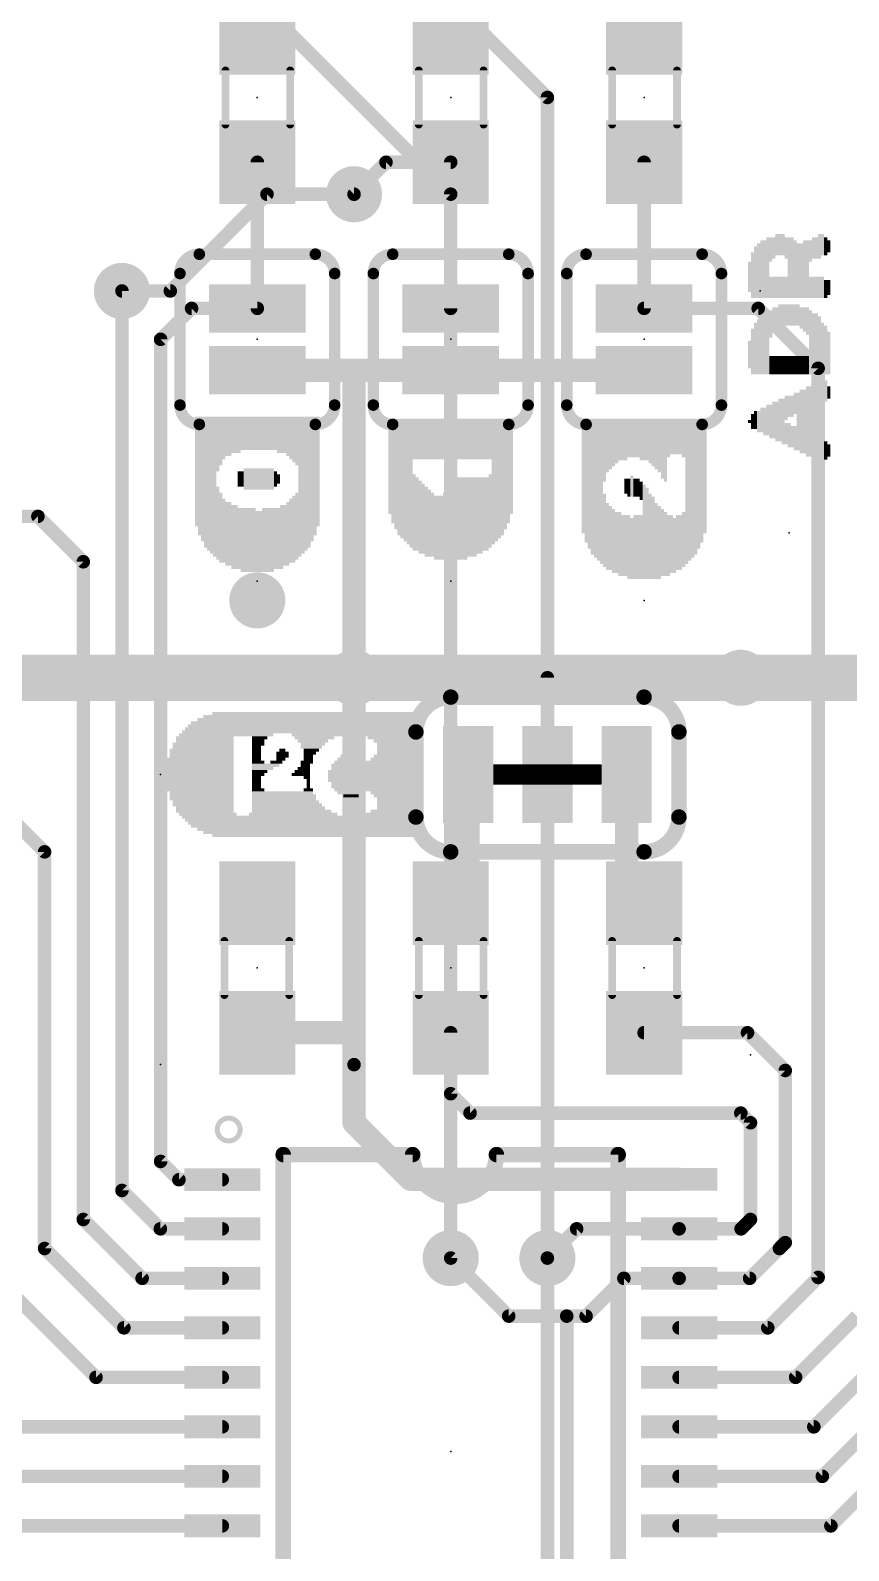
# Model space of a CAD drawing. Extents: x -29 to 78, y -12 to 55.
# Drawn here: x 12.26 to 23.01, y 24.1 to 44.06 of the extents above; entities that cross this region are included whole.
import ezdxf

# ---------------------------------------------------------------- set-up
doc = ezdxf.new("R2010")
doc.units = 0
for name, color, linetype in [('1', 12, 'CONTINUOUS'), ('16', 132, 'CONTINUOUS'), ('18', 110, 'CONTINUOUS'), ('21', 41, 'CONTINUOUS'), ('23', 53, 'CONTINUOUS'), ('24', 53, 'CONTINUOUS'), ('51', 53, 'CONTINUOUS')]:
    doc.layers.add(name, color=color, linetype=linetype)

# ---------------------------------------------------------------- blocks, each defined once
blk = doc.blocks.new('RECT')
blk.add_solid([(-0.5, -0.5), (0.5, -0.5), (-0.5, 0.5), (0.5, 0.5)])
blk = doc.blocks.new('ROUNDV')
at = {"const_width": 0.5}
blk.add_lwpolyline([(0, -0.25, 1), (0, 0.25, 1), (0, -0.25)], format="xyb", dxfattribs=at)

msp = doc.modelspace()

# ---------------------------------------------------------------- linework, layer by layer
at = {"layer": '1'}
for points, const_width in [([(15.2401, 40.4106), (15.2401, 42.3292)], 0.1778), ([(16.9301, 42.3292), (16.5101, 41.9092)], 0.1778), ([(17.7801, 42.3292), (16.9301, 42.3292)], 0.1778), ([(17.7801, 40.4106), (17.7801, 42.3292)], 0.1778), ([(20.3201, 40.4106), (20.3201, 42.3292)], 0.1778), ([(13.4621, 28.8282), (13.4621, 40.6392)], 0.1778), ([(14.3765, 40.4106), (13.9701, 40.0042)], 0.1778), ([(15.2401, 40.4106), (14.3765, 40.4106)], 0.1778), ([(20.3201, 40.4106), (21.8187, 40.4106)], 0.1778), ([(22.606, 39.6233), (21.8187, 40.4106)], 0.1778), ([(13.9701, 29.2092), (13.9701, 40.0042)], 0.1778), ([(15.2401, 39.5978), (16.5101, 39.5978)], 0.3048), ([(16.5101, 39.5978), (17.7801, 39.5978)], 0.3048), ([(16.5101, 35.56), (16.5101, 39.5978)], 0.3048), ([(17.7801, 39.5978), (20.3201, 39.5978)], 0.3048), ([(22.606, 27.686), (22.606, 39.6233)], 0.1778), ([(11.5571, 37.6792), (12.3581, 37.6792)], 0.1778), ([(12.9541, 37.0832), (12.3581, 37.6792)], 0.1778), ([(12.9541, 28.4472), (12.9541, 37.0832)], 0.1778), ([(16.5101, 35.56), (19.05, 35.56)], 0.6096), ([(19.05, 35.56), (21.59, 35.56)], 0.6096), ([(16.51, 35.5599), (16.5101, 35.56)], 0.3048), ([(16.51, 30.861), (16.51, 35.5599)], 0.3048), ([(19.05, 34.29), (19.05, 35.56)], 0.1778), ([(12.4461, 33.2739), (11.43, 34.29)], 0.1778), ([(18.0086, 34.29), (18.0086, 32.8277)], 0.3048), ([(18.3452, 34.163), (18.3452, 34.417)], 0.0127), ([(18.3452, 34.417), (19.7549, 34.417)], 0.0127), ([(18.3452, 34.4043), (19.7549, 34.4043)], 0.0127), ([(18.3452, 34.3916), (19.7549, 34.3916)], 0.0127), ([(18.3452, 34.3789), (19.7549, 34.3789)], 0.0127), ([(18.3452, 34.3662), (19.7549, 34.3662)], 0.0127), ([(18.3452, 34.3535), (19.7549, 34.3535)], 0.0127), ([(18.3452, 34.3408), (19.7549, 34.3408)], 0.0127), ([(18.3452, 34.3281), (19.7549, 34.3281)], 0.0127), ([(19.7549, 34.417), (19.7549, 34.163)], 0.0127), ([(20.0914, 34.29), (20.0914, 32.8279)], 0.3048), ([(18.3452, 34.3154), (19.7549, 34.3154)], 0.0127), ([(18.3452, 34.3027), (19.7549, 34.3027)], 0.0127), ([(18.3452, 34.29), (19.7549, 34.29)], 0.0127), ([(18.3452, 34.2773), (19.7549, 34.2773)], 0.0127), ([(18.3452, 34.2646), (19.7549, 34.2646)], 0.0127), ([(18.3452, 34.2519), (19.7549, 34.2519)], 0.0127), ([(18.3452, 34.2392), (19.7549, 34.2392)], 0.0127), ([(18.3452, 34.2265), (19.7549, 34.2265)], 0.0127), ([(18.3452, 34.2138), (19.7549, 34.2138)], 0.0127), ([(18.3452, 34.2011), (19.7549, 34.2011)], 0.0127), ([(18.3452, 34.1884), (19.7549, 34.1884)], 0.0127), ([(18.3452, 34.1757), (19.7549, 34.1757)], 0.0127), ([(19.7549, 34.163), (18.3452, 34.163)], 0.0127), ([(18.3452, 34.163), (19.7549, 34.163)], 0.0127), ([(12.4461, 28.0662), (12.4461, 33.2739)], 0.1778), ([(18.0086, 32.8277), (17.7801, 32.5992)], 0.3048), ([(20.0914, 32.8279), (20.3201, 32.5992)], 0.3048), ([(15.2401, 30.8992), (16.4718, 30.8992)], 0.3048), ([(16.4718, 30.8992), (16.51, 30.861)], 0.3048), ([(16.51, 30.48), (16.51, 30.861)], 0.3048), ([(17.7801, 30.0982), (17.7801, 30.8992)], 0.1778), ([(20.3201, 30.8992), (21.6781, 30.8992)], 0.1778), ([(22.1742, 30.4031), (21.6781, 30.8992)], 0.1778), ([(16.51, 29.718), (16.51, 30.48)], 0.3048), ([(16.5101, 30.4801), (16.51, 30.48)], 0.1778), ([(22.1742, 28.1432), (22.1742, 30.4031)], 0.1778), ([(18.0341, 29.8442), (17.7801, 30.0982)], 0.1778), ([(17.2538, 28.9742), (16.51, 29.718)], 0.3048), ([(21.5901, 29.8442), (18.0341, 29.8442)], 0.1778), ([(21.7171, 29.7172), (21.5901, 29.8442)], 0.1778), ([(21.7171, 28.4472), (21.7171, 29.7172)], 0.1778), ([(14.2101, 28.9692), (13.9701, 29.2092)], 0.1778), ([(14.7801, 28.9692), (14.2101, 28.9692)], 0.1778), ([(20.7801, 28.9742), (17.2538, 28.9742)], 0.3048), ([(13.9661, 28.3242), (13.4621, 28.8282)], 0.1778), ([(13.7271, 27.6742), (12.9541, 28.4472)], 0.1778), ([(14.7801, 28.3242), (13.9661, 28.3242)], 0.1778), ([(19.4342, 28.3242), (19.05, 27.94)], 0.1778), ([(20.7801, 28.3242), (19.4342, 28.3242)], 0.1778), ([(20.7801, 28.3242), (21.5941, 28.3242)], 0.1778), ([(21.5941, 28.3242), (21.7171, 28.4472)], 0.1778), ([(12.4461, 28.0662), (13.4881, 27.0242)], 0.1778), ([(21.7061, 27.6742), (22.0981, 28.0662)], 0.1778), ([(22.0981, 28.0671), (22.1742, 28.1432)], 0.1778), ([(22.0981, 28.0662), (22.0981, 28.0671)], 0.1778), ([(18.542, 27.178), (17.78, 27.94)], 0.1778), ([(14.7801, 27.6742), (13.7271, 27.6742)], 0.1778), ([(20.0542, 27.6742), (19.558, 27.178)], 0.1778), ([(20.7801, 27.6742), (20.0542, 27.6742)], 0.1778), ([(20.7801, 27.6742), (21.7061, 27.6742)], 0.1778), ([(22.606, 27.686), (21.9442, 27.0242)], 0.1778), ([(13.1221, 26.3742), (11.9381, 27.5582)], 0.1778), ([(19.304, 27.178), (18.542, 27.178)], 0.1778), ([(19.558, 27.178), (19.304, 27.178)], 0.1778), ([(19.304, 5.104), (19.304, 27.178)], 0.1778), ([(22.3102, 26.3742), (23.114, 27.178)], 0.1778), ([(14.7801, 27.0242), (13.4881, 27.0242)], 0.1778), ([(20.7801, 27.0242), (21.9442, 27.0242)], 0.1778), ([(22.5492, 25.7242), (23.622, 26.797)], 0.1778), ([(22.6612, 25.0742), (24.13, 26.543)], 0.1778), ([(14.7801, 26.3742), (13.1221, 26.3742)], 0.1778), ([(20.7801, 26.3742), (22.3102, 26.3742)], 0.1778), ([(22.7732, 24.4242), (24.638, 26.289)], 0.1778), ([(14.7801, 25.7242), (9.5818, 25.7242)], 0.1778), ([(20.7801, 25.7242), (22.5492, 25.7242)], 0.1778), ([(14.7801, 25.0742), (6.6758, 25.0742)], 0.1778), ([(20.7801, 25.0742), (22.6612, 25.0742)], 0.1778), ([(14.7801, 24.4242), (9.1842, 24.4242)], 0.1778), ([(20.7801, 24.4242), (22.7732, 24.4242)], 0.1778)]:
    msp.add_lwpolyline(points, dxfattribs=dict(at, const_width=const_width))
for points, const_width in [([(15.2846, 42.3292, 1), (15.1957, 42.3292)], 0.0889), ([(16.9301, 42.3737, 1), (16.9301, 42.2848)], 0.0889), ([(16.9615, 42.2978, 1), (16.8987, 42.3606)], 0.0889), ([(17.8246, 42.3292, 1), (17.7357, 42.3292)], 0.0889), ([(17.7801, 42.2848, 1), (17.7801, 42.3737)], 0.0889), ([(20.3646, 42.3292, 1), (20.2757, 42.3292)], 0.0889), ([(16.4787, 41.9406, 1), (16.5415, 41.8778)], 0.0889), ([(13.5066, 40.6392, 1), (13.4177, 40.6392)], 0.0889), ([(14.3765, 40.4551, 1), (14.3765, 40.3662)], 0.0889), ([(14.4079, 40.3792, 1), (14.3451, 40.442)], 0.0889), ([(15.1957, 40.4106, 1), (15.2846, 40.4106)], 0.0889), ([(15.2401, 40.3662, 1), (15.2401, 40.4551)], 0.0889), ([(17.7357, 40.4106, 1), (17.8246, 40.4106)], 0.0889), ([(20.3201, 40.4551, 1), (20.3201, 40.3662)], 0.0889), ([(20.2757, 40.4106, 1), (20.3646, 40.4106)], 0.0889), ([(21.8501, 40.442, 1), (21.7873, 40.3792)], 0.0889), ([(21.8187, 40.3662, 1), (21.8187, 40.4551)], 0.0889), ([(13.9387, 40.0356, 1), (14.0015, 39.9728)], 0.0889), ([(14.0146, 40.0042, 1), (13.9257, 40.0042)], 0.0889), ([(15.2401, 39.674, 1), (15.2401, 39.5216)], 0.1524), ([(16.5101, 39.674, 1), (16.5101, 39.5216)], 0.1524), ([(16.5863, 39.5978, 1), (16.4339, 39.5978)], 0.1524), ([(16.5101, 39.5216, 1), (16.5101, 39.674)], 0.1524), ([(17.7801, 39.674, 1), (17.7801, 39.5216)], 0.1524), ([(17.7801, 39.5216, 1), (17.7801, 39.674)], 0.1524), ([(20.3201, 39.5216, 1), (20.3201, 39.674)], 0.1524), ([(22.6505, 39.6233, 1), (22.5616, 39.6233)], 0.0889), ([(22.5746, 39.5919, 1), (22.6374, 39.6548)], 0.0889), ([(12.3895, 37.7106, 1), (12.3267, 37.6478)], 0.0889), ([(12.3581, 37.6348, 1), (12.3581, 37.7237)], 0.0889), ([(12.9986, 37.0832, 1), (12.9097, 37.0832)], 0.0889), ([(12.9227, 37.0518, 1), (12.9855, 37.1146)], 0.0889), ([(16.5101, 35.7124, 1), (16.5101, 35.4076)], 0.3048), ([(19.05, 35.7124, 1), (19.05, 35.4076)], 0.3048), ([(19.05, 35.4076, 1), (19.05, 35.7124)], 0.3048), ([(21.59, 35.4076, 1), (21.59, 35.7124)], 0.3048), ([(16.5862, 35.5599, 1), (16.4338, 35.5599)], 0.1524), ([(16.4561, 35.6138, 1), (16.5639, 35.506)], 0.1524), ([(16.4339, 35.56, 1), (16.5863, 35.56)], 0.1524), ([(16.564, 35.5061, 1), (16.4562, 35.6139)], 0.1524), ([(19.0945, 35.56, 1), (19.0055, 35.56)], 0.0889), ([(18.0848, 34.29, 1), (17.9324, 34.29)], 0.1524), ([(18.3452, 34.4202, 1), (18.3452, 34.4138)], 0.0064), ([(18.3483, 34.417, 1), (18.342, 34.417)], 0.0064), ([(18.3452, 34.4075, 1), (18.3452, 34.4011)], 0.0064), ([(18.3452, 34.3948, 1), (18.3452, 34.3884)], 0.0064), ([(18.3452, 34.3821, 1), (18.3452, 34.3757)], 0.0064), ([(18.3452, 34.3694, 1), (18.3452, 34.363)], 0.0064), ([(18.3452, 34.3567, 1), (18.3452, 34.3503)], 0.0064), ([(18.3452, 34.344, 1), (18.3452, 34.3376)], 0.0064), ([(18.3452, 34.3313, 1), (18.3452, 34.3249)], 0.0064), ([(19.0055, 34.29, 1), (19.0945, 34.29)], 0.0889), ([(19.758, 34.417, 1), (19.7517, 34.417)], 0.0064), ([(19.7549, 34.4138, 1), (19.7549, 34.4202)], 0.0064), ([(19.7549, 34.4011, 1), (19.7549, 34.4075)], 0.0064), ([(19.7549, 34.3884, 1), (19.7549, 34.3948)], 0.0064), ([(19.7549, 34.3757, 1), (19.7549, 34.3821)], 0.0064), ([(19.7549, 34.363, 1), (19.7549, 34.3694)], 0.0064), ([(19.7549, 34.3503, 1), (19.7549, 34.3567)], 0.0064), ([(19.7549, 34.3376, 1), (19.7549, 34.344)], 0.0064), ([(19.7549, 34.3249, 1), (19.7549, 34.3313)], 0.0064), ([(20.1676, 34.29, 1), (20.0152, 34.29)], 0.1524), ([(18.3452, 34.3186, 1), (18.3452, 34.3122)], 0.0064), ([(18.3452, 34.3059, 1), (18.3452, 34.2995)], 0.0064), ([(18.3452, 34.2932, 1), (18.3452, 34.2868)], 0.0064), ([(18.3452, 34.2805, 1), (18.3452, 34.2741)], 0.0064), ([(18.3452, 34.2678, 1), (18.3452, 34.2614)], 0.0064), ([(18.3452, 34.2551, 1), (18.3452, 34.2487)], 0.0064), ([(18.3452, 34.2424, 1), (18.3452, 34.236)], 0.0064), ([(18.3452, 34.2297, 1), (18.3452, 34.2233)], 0.0064), ([(18.3452, 34.217, 1), (18.3452, 34.2106)], 0.0064), ([(18.3452, 34.2043, 1), (18.3452, 34.1979)], 0.0064), ([(18.3452, 34.1916, 1), (18.3452, 34.1852)], 0.0064), ([(18.3452, 34.1789, 1), (18.3452, 34.1725)], 0.0064), ([(18.3452, 34.1662, 1), (18.3452, 34.1598)], 0.0064), ([(18.3452, 34.1662, 1), (18.3452, 34.1598)], 0.0064), ([(18.342, 34.163, 1), (18.3483, 34.163)], 0.0064), ([(19.7517, 34.163, 1), (19.758, 34.163)], 0.0064), ([(19.7549, 34.3122, 1), (19.7549, 34.3186)], 0.0064), ([(19.7549, 34.2995, 1), (19.7549, 34.3059)], 0.0064), ([(19.7549, 34.2868, 1), (19.7549, 34.2932)], 0.0064), ([(19.7549, 34.2741, 1), (19.7549, 34.2805)], 0.0064), ([(19.7549, 34.2614, 1), (19.7549, 34.2678)], 0.0064), ([(19.7549, 34.2487, 1), (19.7549, 34.2551)], 0.0064), ([(19.7549, 34.236, 1), (19.7549, 34.2424)], 0.0064), ([(19.7549, 34.2233, 1), (19.7549, 34.2297)], 0.0064), ([(19.7549, 34.2106, 1), (19.7549, 34.217)], 0.0064), ([(19.7549, 34.1979, 1), (19.7549, 34.2043)], 0.0064), ([(19.7549, 34.1852, 1), (19.7549, 34.1916)], 0.0064), ([(19.7549, 34.1725, 1), (19.7549, 34.1789)], 0.0064), ([(19.7549, 34.1598, 1), (19.7549, 34.1662)], 0.0064), ([(19.7549, 34.1598, 1), (19.7549, 34.1662)], 0.0064), ([(12.4906, 33.2739, 1), (12.4017, 33.2739)], 0.0889), ([(12.4147, 33.2425, 1), (12.4775, 33.3053)], 0.0889), ([(18.0625, 32.7738, 1), (17.9547, 32.8816)], 0.1524), ([(20.1453, 32.8818, 1), (20.0375, 32.7741)], 0.1524), ([(17.9324, 32.8277, 1), (18.0848, 32.8277)], 0.1524), ([(20.0152, 32.8279, 1), (20.1676, 32.8279)], 0.1524), ([(17.7262, 32.6531, 1), (17.834, 32.5453)], 0.1524), ([(20.2662, 32.5453, 1), (20.374, 32.6531)], 0.1524), ([(15.2401, 30.9754, 1), (15.2401, 30.823)], 0.1524), ([(16.5257, 30.9531, 1), (16.4179, 30.8453)], 0.1524), ([(16.5862, 30.861, 1), (16.4338, 30.861)], 0.1524), ([(16.4561, 30.8071, 1), (16.5639, 30.9149)], 0.1524), ([(16.4718, 30.823, 1), (16.4718, 30.9754)], 0.1524), ([(17.8246, 30.8992, 1), (17.7357, 30.8992)], 0.0889), ([(20.3201, 30.9437, 1), (20.3201, 30.8548)], 0.0889), ([(21.7095, 30.9306, 1), (21.6467, 30.8678)], 0.0889), ([(21.6781, 30.8548, 1), (21.6781, 30.9437)], 0.0889), ([(16.4338, 30.861, 1), (16.5862, 30.861)], 0.1524), ([(16.5862, 30.48, 1), (16.4338, 30.48)], 0.1524), ([(16.4338, 30.48, 1), (16.5862, 30.48)], 0.1524), ([(16.4786, 30.5114, 1), (16.5414, 30.4486)], 0.0889), ([(16.5415, 30.4487, 1), (16.4787, 30.5115)], 0.0889), ([(22.2187, 30.4031, 1), (22.1298, 30.4031)], 0.0889), ([(22.1428, 30.3717, 1), (22.2056, 30.4346)], 0.0889), ([(17.8115, 30.1296, 1), (17.7487, 30.0668)], 0.0889), ([(17.7357, 30.0982, 1), (17.8246, 30.0982)], 0.0889), ([(16.5639, 29.7719, 1), (16.4561, 29.6641)], 0.1524), ([(16.4338, 29.718, 1), (16.5862, 29.718)], 0.1524), ([(18.0341, 29.8887, 1), (18.0341, 29.7998)], 0.0889), ([(18.0027, 29.8128, 1), (18.0655, 29.8756)], 0.0889), ([(21.6215, 29.8756, 1), (21.5587, 29.8128)], 0.0889), ([(21.5901, 29.7998, 1), (21.5901, 29.8887)], 0.0889), ([(21.7616, 29.7172, 1), (21.6727, 29.7172)], 0.0889), ([(21.6857, 29.6858, 1), (21.7485, 29.7486)], 0.0889), ([(14.0015, 29.2406, 1), (13.9387, 29.1778)], 0.0889), ([(13.9257, 29.2092, 1), (14.0146, 29.2092)], 0.0889), ([(14.2101, 29.0137, 1), (14.2101, 28.9248)], 0.0889), ([(14.1787, 28.9378, 1), (14.2415, 29.0006)], 0.0889), ([(14.7801, 28.9248, 1), (14.7801, 29.0137)], 0.0889), ([(17.2538, 29.0504, 1), (17.2538, 28.898)], 0.1524), ([(17.1999, 28.9203, 1), (17.3077, 29.0281)], 0.1524), ([(20.7801, 28.898, 1), (20.7801, 29.0504)], 0.1524), ([(13.4935, 28.8596, 1), (13.4307, 28.7968)], 0.0889), ([(13.4177, 28.8282, 1), (13.5066, 28.8282)], 0.0889), ([(12.9855, 28.4786, 1), (12.9227, 28.4158)], 0.0889), ([(12.9097, 28.4472, 1), (12.9986, 28.4472)], 0.0889), ([(13.9661, 28.3687, 1), (13.9661, 28.2798)], 0.0889), ([(13.9347, 28.2928, 1), (13.9975, 28.3556)], 0.0889), ([(14.7801, 28.2798, 1), (14.7801, 28.3687)], 0.0889), ([(19.4342, 28.3687, 1), (19.4342, 28.2798)], 0.0889), ([(19.4656, 28.2928, 1), (19.4028, 28.3556)], 0.0889), ([(20.7801, 28.3687, 1), (20.7801, 28.2798)], 0.0889), ([(20.7801, 28.2798, 1), (20.7801, 28.3687)], 0.0889), ([(21.5627, 28.3556, 1), (21.6255, 28.2928)], 0.0889), ([(21.5941, 28.2798, 1), (21.5941, 28.3687)], 0.0889), ([(21.6727, 28.4472, 1), (21.7616, 28.4472)], 0.0889), ([(21.7485, 28.4158, 1), (21.6857, 28.4786)], 0.0889), ([(12.4775, 28.0976, 1), (12.4147, 28.0348)], 0.0889), ([(22.1426, 28.0671, 1), (22.0537, 28.0671)], 0.0889), ([(22.1295, 28.0348, 1), (22.0667, 28.0976)], 0.0889), ([(22.1298, 28.1432, 1), (22.2187, 28.1432)], 0.0889), ([(22.2056, 28.1118, 1), (22.1428, 28.1746)], 0.0889), ([(12.4017, 28.0662, 1), (12.4906, 28.0662)], 0.0889), ([(17.8114, 27.9714, 1), (17.7486, 27.9086)], 0.0889), ([(19.0186, 27.9714, 1), (19.0814, 27.9086)], 0.0889), ([(22.0667, 28.0985, 1), (22.1295, 28.0357)], 0.0889), ([(22.0537, 28.0662, 1), (22.1426, 28.0662)], 0.0889), ([(13.7271, 27.7187, 1), (13.7271, 27.6298)], 0.0889), ([(13.6957, 27.6428, 1), (13.7585, 27.7056)], 0.0889), ([(14.7801, 27.6298, 1), (14.7801, 27.7187)], 0.0889), ([(20.0542, 27.7187, 1), (20.0542, 27.6298)], 0.0889), ([(20.0856, 27.6428, 1), (20.0228, 27.7056)], 0.0889), ([(20.7801, 27.7187, 1), (20.7801, 27.6298)], 0.0889), ([(20.7801, 27.6298, 1), (20.7801, 27.7187)], 0.0889), ([(21.6747, 27.7056, 1), (21.7375, 27.6428)], 0.0889), ([(21.7061, 27.6298, 1), (21.7061, 27.7187)], 0.0889), ([(22.6374, 27.6546, 1), (22.5746, 27.7174)], 0.0889), ([(22.5616, 27.686, 1), (22.6505, 27.686)], 0.0889), ([(18.542, 27.2225, 1), (18.542, 27.1335)], 0.0889), ([(18.5106, 27.1466, 1), (18.5734, 27.2094)], 0.0889), ([(19.304, 27.2225, 1), (19.304, 27.1335)], 0.0889), ([(19.3485, 27.178, 1), (19.2596, 27.178)], 0.0889), ([(19.304, 27.1335, 1), (19.304, 27.2225)], 0.0889), ([(19.5266, 27.2094, 1), (19.5894, 27.1466)], 0.0889), ([(19.558, 27.1335, 1), (19.558, 27.2225)], 0.0889), ([(13.4881, 27.0687, 1), (13.4881, 26.9798)], 0.0889), ([(13.4567, 26.9928, 1), (13.5195, 27.0556)], 0.0889), ([(14.7801, 26.9798, 1), (14.7801, 27.0687)], 0.0889), ([(20.7801, 27.0687, 1), (20.7801, 26.9798)], 0.0889), ([(21.9128, 27.0556, 1), (21.9756, 26.9928)], 0.0889), ([(21.9442, 26.9798, 1), (21.9442, 27.0687)], 0.0889), ([(13.1221, 26.4187, 1), (13.1221, 26.3298)], 0.0889), ([(13.0907, 26.3428, 1), (13.1535, 26.4056)], 0.0889), ([(14.7801, 26.3298, 1), (14.7801, 26.4187)], 0.0889), ([(20.7801, 26.4187, 1), (20.7801, 26.3298)], 0.0889), ([(22.2788, 26.4056, 1), (22.3416, 26.3428)], 0.0889), ([(22.3102, 26.3298, 1), (22.3102, 26.4187)], 0.0889), ([(14.7801, 25.6798, 1), (14.7801, 25.7687)], 0.0889), ([(20.7801, 25.7687, 1), (20.7801, 25.6798)], 0.0889), ([(22.5178, 25.7556, 1), (22.5806, 25.6928)], 0.0889), ([(22.5492, 25.6798, 1), (22.5492, 25.7687)], 0.0889), ([(14.7801, 25.0298, 1), (14.7801, 25.1187)], 0.0889), ([(20.7801, 25.1187, 1), (20.7801, 25.0298)], 0.0889), ([(22.6612, 25.0298, 1), (22.6612, 25.1187)], 0.0889), ([(22.6298, 25.1056, 1), (22.6926, 25.0428)], 0.0889), ([(14.7801, 24.3798, 1), (14.7801, 24.4687)], 0.0889), ([(20.7801, 24.4687, 1), (20.7801, 24.3798)], 0.0889), ([(22.7418, 24.4556, 1), (22.8046, 24.3928)], 0.0889), ([(22.7732, 24.3798, 1), (22.7732, 24.4687)], 0.0889)]:
    msp.add_lwpolyline(points, format="xyb", dxfattribs=dict(at, const_width=const_width))
at = {"layer": '16'}
for points, const_width in [([(17.78, 41.91), (13.97, 45.72)], 0.1778), ([(16.51, 45.72), (19.05, 43.18)], 0.1778), ([(19.05, 43.18), (19.05, 27.94)], 0.1778), ([(15.3671, 41.9092), (14.0971, 40.6392)], 0.1778), ([(16.5101, 41.9092), (15.3671, 41.9092)], 0.1778), ([(17.78, 41.91), (17.78, 27.94)], 0.1778), ([(13.4621, 40.6392), (14.0971, 40.6392)], 0.1778), ([(16.5101, 35.56), (5.08, 35.56)], 0.6096), ([(30.48, 35.56), (21.59, 35.56)], 0.6096), ([(19.05, 19.304), (19.05, 27.94)], 0.1778)]:
    msp.add_lwpolyline(points, dxfattribs=dict(at, const_width=const_width))
for points, const_width in [([(19.0945, 43.18, 1), (19.0055, 43.18)], 0.0889), ([(19.0186, 43.1486, 1), (19.0814, 43.2114)], 0.0889), ([(15.3671, 41.9537, 1), (15.3671, 41.8648)], 0.0889), ([(15.3985, 41.8778, 1), (15.3357, 41.9406)], 0.0889), ([(16.5101, 41.8648, 1), (16.5101, 41.9537)], 0.0889), ([(17.8245, 41.91, 1), (17.7355, 41.91)], 0.0889), ([(17.7486, 41.8786, 1), (17.8114, 41.9414)], 0.0889), ([(13.4621, 40.6837, 1), (13.4621, 40.5948)], 0.0889), ([(14.0971, 40.5948, 1), (14.0971, 40.6837)], 0.0889), ([(14.0657, 40.6706, 1), (14.1285, 40.6078)], 0.0889), ([(16.5101, 35.4076, 1), (16.5101, 35.7124)], 0.3048), ([(21.59, 35.7124, 1), (21.59, 35.4076)], 0.3048), ([(17.7355, 27.94, 1), (17.8245, 27.94)], 0.0889), ([(19.0945, 27.94, 1), (19.0055, 27.94)], 0.0889), ([(19.0055, 27.94, 1), (19.0945, 27.94)], 0.0889)]:
    msp.add_lwpolyline(points, format="xyb", dxfattribs=dict(at, const_width=const_width))
at = {"layer": '21'}
for points, const_width in [([(14.4781, 41.1218, 0.4142), (14.2241, 40.8678)], 0.1524), ([(14.4781, 41.1599, 1), (14.4781, 41.0837)], 0.0762), ([(14.4781, 41.0837, 1), (14.4781, 41.1599)], 0.0762), ([(16.2561, 40.8678, 0.4142), (16.0021, 41.1218)], 0.1524), ([(16.0021, 41.1599, 1), (16.0021, 41.0837)], 0.0762), ([(16.0021, 41.0837, 1), (16.0021, 41.1599)], 0.0762), ([(17.0181, 41.1218, 0.4142), (16.7641, 40.8678)], 0.1524), ([(17.0181, 41.1599, 1), (17.0181, 41.0837)], 0.0762), ([(17.0181, 41.0837, 1), (17.0181, 41.1599)], 0.0762), ([(18.7961, 40.8678, 0.4142), (18.5421, 41.1218)], 0.1524), ([(18.5421, 41.1599, 1), (18.5421, 41.0837)], 0.0762), ([(18.5421, 41.0837, 1), (18.5421, 41.1599)], 0.0762), ([(19.5581, 41.1218, 0.4142), (19.3041, 40.8678)], 0.1524), ([(19.5581, 41.1599, 1), (19.5581, 41.0837)], 0.0762), ([(19.5581, 41.0837, 1), (19.5581, 41.1599)], 0.0762), ([(21.3361, 40.8678, 0.4142), (21.0821, 41.1218)], 0.1524), ([(21.0821, 41.1599, 1), (21.0821, 41.0837)], 0.0762), ([(21.0821, 41.0837, 1), (21.0821, 41.1599)], 0.0762), ([(14.2622, 40.8678, 1), (14.186, 40.8678)], 0.0762), ([(16.2942, 40.8678, 1), (16.218, 40.8678)], 0.0762), ([(16.8022, 40.8678, 1), (16.726, 40.8678)], 0.0762), ([(18.8342, 40.8678, 1), (18.758, 40.8678)], 0.0762), ([(19.3422, 40.8678, 1), (19.266, 40.8678)], 0.0762), ([(21.3742, 40.8678, 1), (21.298, 40.8678)], 0.0762), ([(14.186, 40.8678, 1), (14.2622, 40.8678)], 0.0762), ([(16.218, 40.8678, 1), (16.2942, 40.8678)], 0.0762), ([(16.726, 40.8678, 1), (16.8022, 40.8678)], 0.0762), ([(18.758, 40.8678, 1), (18.8342, 40.8678)], 0.0762), ([(19.266, 40.8678, 1), (19.3422, 40.8678)], 0.0762), ([(21.298, 40.8678, 1), (21.3742, 40.8678)], 0.0762), ([(14.2241, 39.1406, 0.4142), (14.4781, 38.8866)], 0.1524), ([(14.2622, 39.1406, 1), (14.186, 39.1406)], 0.0762), ([(14.186, 39.1406, 1), (14.2622, 39.1406)], 0.0762), ([(16.0021, 38.8866, 0.4142), (16.2561, 39.1406)], 0.1524), ([(16.2942, 39.1406, 1), (16.218, 39.1406)], 0.0762), ([(16.218, 39.1406, 1), (16.2942, 39.1406)], 0.0762), ([(16.7641, 39.1406, 0.4142), (17.0181, 38.8866)], 0.1524), ([(16.8022, 39.1406, 1), (16.726, 39.1406)], 0.0762), ([(16.726, 39.1406, 1), (16.8022, 39.1406)], 0.0762), ([(18.5421, 38.8866, 0.4142), (18.7961, 39.1406)], 0.1524), ([(18.8342, 39.1406, 1), (18.758, 39.1406)], 0.0762), ([(18.758, 39.1406, 1), (18.8342, 39.1406)], 0.0762), ([(19.3041, 39.1406, 0.4142), (19.5581, 38.8866)], 0.1524), ([(19.3422, 39.1406, 1), (19.266, 39.1406)], 0.0762), ([(19.266, 39.1406, 1), (19.3422, 39.1406)], 0.0762), ([(21.0821, 38.8866, 0.4142), (21.3361, 39.1406)], 0.1524), ([(21.3742, 39.1406, 1), (21.298, 39.1406)], 0.0762), ([(21.298, 39.1406, 1), (21.3742, 39.1406)], 0.0762), ([(14.4781, 38.9247, 1), (14.4781, 38.8485)], 0.0762), ([(14.4781, 38.8485, 1), (14.4781, 38.9247)], 0.0762), ([(16.0021, 38.9247, 1), (16.0021, 38.8485)], 0.0762), ([(16.0021, 38.8485, 1), (16.0021, 38.9247)], 0.0762), ([(17.0181, 38.9247, 1), (17.0181, 38.8485)], 0.0762), ([(17.0181, 38.8485, 1), (17.0181, 38.9247)], 0.0762), ([(18.5421, 38.9247, 1), (18.5421, 38.8485)], 0.0762), ([(18.5421, 38.8485, 1), (18.5421, 38.9247)], 0.0762), ([(19.5581, 38.9247, 1), (19.5581, 38.8485)], 0.0762), ([(19.5581, 38.8485, 1), (19.5581, 38.9247)], 0.0762), ([(21.0821, 38.9247, 1), (21.0821, 38.8485)], 0.0762), ([(21.0821, 38.8485, 1), (21.0821, 38.9247)], 0.0762), ([(17.78, 35.306, 0.4142), (17.3228, 34.8488)], 0.2032), ([(17.78, 35.3568, 1), (17.78, 35.2552)], 0.1016), ([(17.78, 35.2552, 1), (17.78, 35.3568)], 0.1016), ([(20.7772, 34.8488, 0.4142), (20.32, 35.306)], 0.2032), ([(20.32, 35.3568, 1), (20.32, 35.2552)], 0.1016), ([(20.32, 35.2552, 1), (20.32, 35.3568)], 0.1016), ([(17.3736, 34.8488, 1), (17.272, 34.8488)], 0.1016), ([(20.828, 34.8488, 1), (20.7264, 34.8488)], 0.1016), ([(17.272, 34.8488, 1), (17.3736, 34.8488)], 0.1016), ([(20.7264, 34.8488, 1), (20.828, 34.8488)], 0.1016), ([(17.3228, 33.7312, 0.4142), (17.78, 33.274)], 0.2032), ([(17.3736, 33.7312, 1), (17.272, 33.7312)], 0.1016), ([(17.272, 33.7312, 1), (17.3736, 33.7312)], 0.1016), ([(20.32, 33.274, 0.4142), (20.7772, 33.7312)], 0.2032), ([(20.828, 33.7312, 1), (20.7264, 33.7312)], 0.1016), ([(20.7264, 33.7312, 1), (20.828, 33.7312)], 0.1016), ([(17.78, 33.3248, 1), (17.78, 33.2232)], 0.1016), ([(17.78, 33.2232, 1), (17.78, 33.3248)], 0.1016), ([(20.32, 33.3248, 1), (20.32, 33.2232)], 0.1016), ([(20.32, 33.2232, 1), (20.32, 33.3248)], 0.1016), ([(14.8641, 29.5951, 1), (14.8641, 29.661, 1), (14.8641, 29.5951)], 0.3), ([(15.5801, 29.35, 1), (15.5801, 29.2484)], 0.1016), ([(15.6309, 29.2992, 1), (15.5293, 29.2992)], 0.1016), ([(17.2801, 29.2992, 1), (18.3801, 29.2992)], 0.2032), ([(17.3309, 29.2992, 1), (17.2293, 29.2992)], 0.1016), ([(17.2801, 29.2484, 1), (17.2801, 29.35)], 0.1016), ([(18.3801, 29.35, 1), (18.3801, 29.2484)], 0.1016), ([(18.4309, 29.2992, 1), (18.3293, 29.2992)], 0.1016), ([(20.0309, 29.2992, 1), (19.9293, 29.2992)], 0.1016), ([(19.9801, 29.2484, 1), (19.9801, 29.35)], 0.1016)]:
    msp.add_lwpolyline(points, format="xyb", dxfattribs=dict(at, const_width=const_width))
for points, const_width in [([(14.4781, 41.1218), (16.0021, 41.1218)], 0.1524), ([(17.0181, 41.1218), (18.5421, 41.1218)], 0.1524), ([(19.5581, 41.1218), (21.0821, 41.1218)], 0.1524), ([(14.2241, 39.1406), (14.2241, 40.8678)], 0.1524), ([(16.2561, 40.8678), (16.2561, 39.1406)], 0.1524), ([(16.7641, 39.1406), (16.7641, 40.8678)], 0.1524), ([(18.7961, 40.8678), (18.7961, 39.1406)], 0.1524), ([(19.3041, 39.1406), (19.3041, 40.8678)], 0.1524), ([(21.3361, 40.8678), (21.3361, 39.1406)], 0.1524), ([(14.4781, 38.8866), (16.0021, 38.8866)], 0.1524), ([(17.0181, 38.8866), (18.5421, 38.8866)], 0.1524), ([(19.5581, 38.8866), (21.0821, 38.8866)], 0.1524), ([(17.78, 35.306), (20.32, 35.306)], 0.2032), ([(17.3228, 34.8488), (17.3228, 33.7312)], 0.2032), ([(20.7772, 34.8488), (20.7772, 33.7312)], 0.2032), ([(20.32, 33.274), (17.78, 33.274)], 0.2032), ([(15.5801, 29.2992), (17.2801, 29.2992)], 0.2032), ([(15.5801, 21.4992), (15.5801, 29.2992)], 0.2032), ([(18.3801, 29.2992), (19.9801, 29.2992)], 0.2032), ([(19.9801, 29.2992), (19.9801, 21.4992)], 0.2032)]:
    msp.add_lwpolyline(points, dxfattribs=dict(at, const_width=const_width))
at = {"layer": '23'}
for p in [(15.2401, 43.1792), (17.7801, 43.1792), (20.3201, 43.1792), (21.844, 40.64), (15.2401, 40.0042), (17.7801, 40.0042), (20.3201, 40.0042), (22.225, 37.465), (15.24, 36.83), (17.78, 36.83), (20.32, 36.576), (13.97, 34.29), (19.05, 34.29), (15.2401, 31.7492), (17.7801, 31.7492), (20.3201, 31.7492), (21.717, 30.607), (17.7801, 25.3992)]:
    msp.add_point(p, dxfattribs=at)
at = {"layer": '24'}
for p in [(14.097, 40.64), (13.97, 30.48)]:
    msp.add_point(p, dxfattribs=at)
at = {"layer": '51', "const_width": 0.1016}
for points in [[(14.8211, 43.5352), (14.8211, 42.8232)], [(15.6721, 43.5352), (15.6721, 42.8232)], [(17.3611, 43.5352), (17.3611, 42.8232)], [(18.2121, 43.5352), (18.2121, 42.8232)], [(19.9011, 43.5352), (19.9011, 42.8232)], [(20.7521, 43.5352), (20.7521, 42.8232)], [(14.8081, 31.3932), (14.8081, 32.1052)], [(15.6591, 31.3932), (15.6591, 32.1052)], [(17.3611, 32.1052), (17.3611, 31.3932)], [(18.2121, 32.1052), (18.2121, 31.3932)], [(19.9011, 32.1052), (19.9011, 31.3932)], [(20.7521, 32.1052), (20.7521, 31.3932)]]:
    msp.add_lwpolyline(points, dxfattribs=at)
at = {"layer": '51', "const_width": 0.0508}
for points in [[(14.8465, 43.5352, 1), (14.7957, 43.5352)], [(15.6975, 43.5352, 1), (15.6467, 43.5352)], [(17.3865, 43.5352, 1), (17.3357, 43.5352)], [(18.2375, 43.5352, 1), (18.1867, 43.5352)], [(19.9265, 43.5352, 1), (19.8757, 43.5352)], [(20.7775, 43.5352, 1), (20.7267, 43.5352)], [(14.7957, 42.8232, 1), (14.8465, 42.8232)], [(15.6467, 42.8232, 1), (15.6975, 42.8232)], [(17.3357, 42.8232, 1), (17.3865, 42.8232)], [(18.1867, 42.8232, 1), (18.2375, 42.8232)], [(19.8757, 42.8232, 1), (19.9265, 42.8232)], [(20.7267, 42.8232, 1), (20.7775, 42.8232)], [(14.8335, 32.1052, 1), (14.7827, 32.1052)], [(15.6845, 32.1052, 1), (15.6337, 32.1052)], [(17.3865, 32.1052, 1), (17.3357, 32.1052)], [(18.2375, 32.1052, 1), (18.1867, 32.1052)], [(19.9265, 32.1052, 1), (19.8757, 32.1052)], [(20.7775, 32.1052, 1), (20.7267, 32.1052)], [(14.7827, 31.3932, 1), (14.8335, 31.3932)], [(15.6337, 31.3932, 1), (15.6845, 31.3932)], [(17.3357, 31.3932, 1), (17.3865, 31.3932)], [(18.1867, 31.3932, 1), (18.2375, 31.3932)], [(19.8757, 31.3932, 1), (19.9265, 31.3932)], [(20.7267, 31.3932, 1), (20.7775, 31.3932)]]:
    msp.add_lwpolyline(points, format="xyb", dxfattribs=at)

# ---------------------------------------------------------------- block references
at = {"layer": '1', "xscale": 1.1}
for p, rotation in [((15.2401, 44.0292), 270), ((17.7801, 44.0292), 270), ((20.3201, 44.0292), 270), ((15.2401, 42.3292), 270), ((17.7801, 42.3292), 270), ((20.3201, 42.3292), 270), ((15.2401, 32.5992), 90), ((17.7801, 32.5992), 270), ((20.3201, 32.5992), 270), ((15.2401, 30.8992), 90), ((17.7801, 30.8992), 270), ((20.3201, 30.8992), 270)]:
    msp.add_blockref('RECT', p, dxfattribs=dict(at, rotation=rotation))
at = {"layer": '1', "yscale": 1.27}
for p, xscale, rotation in [((15.2401, 40.4106), 0.635, 270), ((17.7801, 40.4106), 0.635, 270), ((20.3201, 40.4106), 0.635, 270), ((15.2401, 39.5978), 0.635, 270), ((17.7801, 39.5978), 0.635, 270), ((20.3201, 39.5978), 0.635, 270), ((18.0086, 34.29), 0.6604, 180), ((19.05, 34.29), 0.6604, 180), ((20.0914, 34.29), 0.6604, 180)]:
    msp.add_blockref('RECT', p, dxfattribs=dict(at, xscale=xscale, rotation=rotation))
at = {"layer": '1', "yscale": 0.3}
for p in [(14.7801, 28.9692), (20.7801, 28.9742), (14.7801, 28.3242), (20.7801, 28.3242), (14.7801, 27.6742), (20.7801, 27.6742), (14.7801, 27.0242), (20.7801, 27.0242), (14.7801, 26.3742), (20.7801, 26.3742), (14.7801, 25.7242), (20.7801, 25.7242), (14.7801, 25.0742), (20.7801, 25.0742), (14.7801, 24.4242), (20.7801, 24.4242)]:
    msp.add_blockref('RECT', p, dxfattribs=at)
at = {"layer": '18', "xscale": 0.7366, "yscale": 0.7366}
for p in [(16.5101, 41.9092), (16.5101, 41.9092), (13.4621, 40.6392), (13.4621, 40.6392), (15.24, 36.576), (15.24, 36.576), (16.5101, 35.56), (16.5101, 35.56), (21.59, 35.56), (21.59, 35.56), (17.78, 27.94), (17.78, 27.94), (19.05, 27.94), (19.05, 27.94)]:
    msp.add_blockref('ROUNDV', p, dxfattribs=at)
at = {"layer": '21', "yscale": 0.04, "rotation": 90}
for p, xscale in [((21.945, 40.945), 0.8), ((21.985, 41.185), 0.32), ((22.025, 41.205), 0.28), ((22.065, 41.245), 0.28), ((22.105, 41.245), 0.28), ((22.145, 41.245), 0.28), ((22.185, 41.205), 0.28), ((22.225, 40.945), 0.8), ((22.265, 40.945), 0.8), ((22.545, 41.205), 0.28), ((22.585, 41.205), 0.28), ((22.625, 41.225), 0.32), ((22.665, 41.245), 0.28), ((22.705, 41.225), 0.24), ((21.745, 40.845), 0.6), ((21.785, 40.885), 0.68), ((21.825, 40.905), 0.72), ((21.865, 40.925), 0.76), ((21.905, 40.925), 0.76), ((22.305, 40.925), 0.76), ((22.345, 40.905), 0.72), ((22.385, 40.905), 0.72), ((22.425, 40.925), 0.76), ((22.465, 40.925), 0.76), ((22.505, 41.165), 0.28), ((22.745, 41.225), 0.16), ((21.705, 40.825), 0.4), ((21.985, 40.685), 0.28), ((22.025, 40.685), 0.28), ((22.065, 40.685), 0.28), ((22.105, 40.685), 0.28), ((22.145, 40.685), 0.28), ((22.185, 40.685), 0.28), ((22.505, 40.685), 0.28), ((22.545, 40.685), 0.28), ((22.585, 40.685), 0.28), ((22.625, 40.685), 0.28), ((22.665, 40.685), 0.28), ((22.705, 40.665), 0.24), ((22.745, 40.685), 0.2), ((21.905, 39.945), 0.8), ((21.945, 39.965), 0.84), ((21.985, 40.205), 0.36), ((22.025, 40.265), 0.32), ((22.065, 40.285), 0.28), ((22.105, 40.305), 0.32), ((22.145, 40.325), 0.28), ((22.185, 40.325), 0.28), ((22.225, 40.325), 0.28), ((22.265, 40.325), 0.28), ((22.305, 40.325), 0.28), ((22.345, 40.325), 0.28), ((22.385, 40.285), 0.28), ((22.425, 40.265), 0.32), ((22.465, 40.245), 0.36), ((22.505, 39.965), 0.84), ((22.545, 39.945), 0.8), ((22.585, 39.945), 0.8), ((21.745, 39.845), 0.6), ((21.785, 39.885), 0.68), ((21.825, 39.905), 0.72), ((21.865, 39.925), 0.76), ((22.625, 39.925), 0.76), ((22.665, 39.885), 0.68), ((22.705, 39.865), 0.64), ((21.705, 39.805), 0.36), ((22.745, 39.825), 0.56), ((21.985, 39.665), 0.24), ((22.025, 39.665), 0.24), ((22.065, 39.665), 0.24), ((22.105, 39.665), 0.24), ((22.145, 39.665), 0.24), ((22.185, 39.665), 0.24), ((22.225, 39.665), 0.24), ((22.265, 39.665), 0.24), ((22.305, 39.665), 0.24), ((22.345, 39.665), 0.24), ((22.385, 39.665), 0.24), ((22.425, 39.665), 0.24), ((22.465, 39.665), 0.24), ((22.385, 38.925), 0.84), ((22.425, 38.925), 0.84), ((22.465, 38.925), 0.92), ((22.505, 38.925), 0.92), ((22.585, 39.285), 0.28), ((22.625, 39.305), 0.32), ((22.665, 39.325), 0.28), ((22.705, 39.325), 0.28), ((22.745, 39.305), 0.16), ((21.945, 38.945), 0.4), ((21.985, 38.925), 0.44), ((22.025, 38.945), 0.48), ((22.065, 38.925), 0.52), ((22.105, 38.945), 0.56), ((22.145, 38.925), 0.6), ((22.185, 39.105), 0.32), ((22.225, 39.125), 0.28), ((22.265, 39.125), 0.28), ((22.305, 39.165), 0.28), ((22.345, 38.925), 0.76), ((14.44, 38.27), 1.44), ((14.48, 38.21), 1.56), ((14.52, 38.17), 1.64), ((14.56, 38.13), 1.72), ((14.6, 38.11), 1.76), ((14.64, 38.09), 1.8), ((14.68, 38.07), 1.84), ((14.72, 38.63), 0.72), ((14.76, 38.67), 0.64), ((14.8, 38.71), 0.56), ((14.84, 38.73), 0.52), ((14.88, 38.73), 0.52), ((14.92, 38.75), 0.48), ((14.96, 38.75), 0.48), ((15, 38.75), 0.48), ((15.04, 38.77), 0.44), ((15.08, 38.77), 0.44), ((15.12, 38.77), 0.44), ((15.16, 38.77), 0.44), ((15.2, 38.77), 0.44), ((15.24, 38.77), 0.44), ((15.28, 38.77), 0.44), ((15.32, 38.77), 0.44), ((15.36, 38.77), 0.44), ((15.4, 38.77), 0.44), ((15.44, 38.77), 0.44), ((15.48, 38.77), 0.44), ((15.52, 38.75), 0.48), ((15.56, 38.75), 0.48), ((15.6, 38.75), 0.48), ((15.64, 38.73), 0.52), ((15.68, 38.71), 0.56), ((15.72, 38.69), 0.6), ((15.76, 38.67), 0.64), ((15.8, 38.07), 1.84), ((15.84, 38.09), 1.8), ((15.88, 38.11), 1.76), ((15.92, 38.13), 1.72), ((15.96, 38.17), 1.64), ((16, 38.21), 1.56), ((16.04, 38.27), 1.44), ((21.705, 38.925), 0.04), ((21.745, 38.925), 0.2), ((21.785, 38.945), 0.24), ((21.825, 38.925), 0.28), ((21.865, 38.945), 0.32), ((21.905, 38.925), 0.36), ((16.98, 38.31), 1.2), ((17.02, 38.25), 1.32), ((17.06, 38.21), 1.4), ((17.1, 38.17), 1.48), ((17.14, 38.15), 1.52), ((17.18, 38.13), 1.56), ((17.22, 38.11), 1.6), ((17.26, 38.09), 1.64), ((17.3, 38.67), 0.48), ((17.34, 38.67), 0.48), ((17.38, 38.67), 0.48), ((17.42, 38.67), 0.48), ((17.46, 38.67), 0.48), ((17.5, 38.67), 0.48), ((17.54, 38.67), 0.48), ((17.58, 38.67), 0.48), ((17.62, 38.67), 0.48), ((17.66, 38.67), 0.48), ((17.7, 38.67), 0.48), ((17.74, 38.67), 0.48), ((17.78, 38.67), 0.48), ((17.82, 38.67), 0.48), ((17.86, 38.67), 0.48), ((17.9, 38.67), 0.48), ((17.94, 38.67), 0.48), ((17.98, 38.67), 0.48), ((18.02, 38.67), 0.48), ((18.06, 38.67), 0.48), ((18.1, 38.67), 0.48), ((18.14, 38.67), 0.48), ((18.18, 38.67), 0.48), ((18.22, 38.67), 0.48), ((18.26, 38.67), 0.48), ((18.3, 38.67), 0.48), ((18.34, 38.11), 1.6), ((18.38, 38.13), 1.56), ((18.42, 38.15), 1.52), ((18.46, 38.17), 1.48), ((18.5, 38.21), 1.4), ((18.54, 38.25), 1.32), ((18.58, 38.31), 1.2), ((19.52, 38.176), 1.44), ((19.56, 38.116), 1.56), ((19.6, 38.076), 1.64), ((19.64, 38.036), 1.72), ((19.68, 38.016), 1.76), ((19.72, 37.996), 1.8), ((19.76, 37.976), 1.84), ((19.8, 38.516), 0.76), ((19.84, 38.576), 0.64), ((19.88, 38.596), 0.6), ((19.92, 38.616), 0.56), ((19.96, 38.636), 0.52), ((20, 38.656), 0.48), ((20.04, 38.656), 0.48), ((20.08, 38.656), 0.48), ((20.12, 38.676), 0.44), ((20.16, 38.676), 0.44), ((20.2, 38.676), 0.44), ((20.24, 38.676), 0.44), ((20.28, 38.656), 0.48), ((20.32, 38.656), 0.48), ((20.36, 38.656), 0.48), ((20.4, 38.636), 0.52), ((20.44, 38.616), 0.56), ((20.48, 38.596), 0.6), ((20.52, 38.576), 0.64), ((20.56, 38.536), 0.72), ((20.6, 38.516), 0.76), ((20.64, 38.676), 0.44), ((20.68, 38.696), 0.4), ((20.72, 38.696), 0.4), ((20.76, 38.696), 0.4), ((20.8, 38.696), 0.4), ((20.84, 38.676), 0.44), ((20.88, 37.976), 1.84), ((20.92, 37.996), 1.8), ((20.96, 38.016), 1.76), ((21, 38.036), 1.72), ((21.04, 38.076), 1.64), ((21.08, 38.116), 1.56), ((21.12, 38.176), 1.44), ((22.185, 38.765), 0.28), ((22.225, 38.745), 0.32), ((22.265, 38.725), 0.28), ((22.305, 38.705), 0.32), ((22.585, 38.565), 0.28), ((22.625, 38.545), 0.32), ((22.665, 38.525), 0.28), ((22.705, 38.545), 0.24), ((22.745, 38.545), 0.16), ((15, 38.17), 0.2), ((15.04, 38.17), 0.2), ((15.08, 38.17), 0.28), ((15.12, 38.17), 0.28), ((15.16, 38.17), 0.28), ((15.2, 38.17), 0.28), ((15.24, 38.17), 0.28), ((15.28, 38.17), 0.28), ((15.32, 38.17), 0.28), ((15.36, 38.17), 0.28), ((15.4, 38.17), 0.28), ((15.44, 38.17), 0.28), ((15.48, 38.17), 0.2), ((15.52, 38.17), 0.12), ((17.34, 37.71), 0.96), ((17.38, 37.67), 0.96), ((17.74, 37.65), 1.08), ((17.78, 37.65), 1.08), ((17.82, 37.65), 1.08), ((17.86, 37.65), 1.08), ((17.9, 37.65), 1.08), ((17.94, 37.65), 1.08), ((17.98, 37.65), 1.08), ((18.02, 37.67), 1.04), ((18.06, 37.67), 1.04), ((18.1, 37.67), 1.04), ((18.22, 37.71), 0.96), ((18.26, 37.71), 0.96), ((18.3, 37.75), 0.96), ((20.08, 38.076), 0.2), ((20.12, 38.056), 0.24), ((20.16, 38.076), 0.28), ((20.2, 38.056), 0.24), ((20.24, 38.056), 0.24), ((20.28, 38.016), 0.24), ((14.72, 37.59), 0.96), ((14.76, 37.53), 0.92), ((15.72, 37.51), 0.88), ((15.76, 37.55), 0.88), ((17.42, 37.65), 0.92), ((17.46, 37.61), 0.92), ((17.5, 37.59), 0.88), ((17.54, 37.57), 0.84), ((17.58, 37.53), 0.84), ((17.62, 37.53), 0.84), ((17.66, 37.53), 0.84), ((17.7, 37.55), 0.88), ((19.8, 37.496), 0.96), ((20.32, 37.476), 1.24), ((20.36, 37.456), 1.2), ((20.4, 37.416), 1.12), ((20.44, 37.396), 1.08), ((14.8, 37.49), 0.84), ((14.84, 37.45), 0.84), ((14.88, 37.45), 0.84), ((14.92, 37.41), 0.84), ((14.96, 37.41), 0.84), ((15, 37.39), 0.8), ((15.04, 37.37), 0.84), ((15.08, 37.37), 0.84), ((15.12, 37.37), 0.84), ((15.16, 37.37), 0.84), ((15.2, 37.37), 0.84), ((15.24, 37.35), 0.8), ((15.28, 37.35), 0.8), ((15.32, 37.37), 0.84), ((15.36, 37.37), 0.84), ((15.4, 37.37), 0.84), ((15.44, 37.37), 0.84), ((15.48, 37.39), 0.8), ((15.52, 37.39), 0.8), ((15.56, 37.41), 0.84), ((15.6, 37.43), 0.8), ((15.64, 37.45), 0.84), ((15.68, 37.49), 0.84), ((19.84, 37.416), 0.88), ((19.88, 37.396), 0.84), ((19.92, 37.356), 0.84), ((19.96, 37.336), 0.8), ((20, 37.316), 0.84), ((20.52, 37.336), 0.96), ((20.56, 37.336), 0.88), ((20.6, 37.316), 0.84), ((20.84, 37.376), 0.72), ((20.04, 37.296), 0.8), ((20.08, 37.296), 0.8), ((20.12, 37.276), 0.84), ((20.16, 37.256), 0.8), ((20.2, 37.276), 0.84), ((20.24, 37.276), 0.84), ((20.28, 37.276), 0.84), ((20.64, 37.296), 0.8), ((20.68, 37.316), 0.76), ((20.72, 37.296), 0.72), ((20.76, 37.336), 0.72), ((20.8, 37.336), 0.72)]:
    msp.add_blockref('RECT', p, dxfattribs=dict(at, xscale=xscale))
for p in [(22.545, 38.925), (17.3, 37.73), (18.14, 37.69), (18.18, 37.69), (20.48, 37.356)]:
    msp.add_blockref('RECT', p, dxfattribs=at)
at = {"layer": '21', "yscale": 0.04}
for p, xscale in [((15.81, 34.93), 2.96), ((15.83, 34.97), 2.92), ((15.87, 35.01), 2.84), ((15.91, 35.05), 2.76), ((15.97, 35.09), 2.64), ((14.55, 34.77), 0.76), ((14.55, 34.73), 0.76), ((14.83, 34.81), 1.24), ((15.77, 34.85), 3.04), ((15.79, 34.89), 3), ((15.27, 34.77), 0.2), ((15.25, 34.73), 0.16), ((16.05, 34.81), 0.72), ((15.99, 34.77), 0.52), ((15.97, 34.73), 0.4), ((16.91, 34.81), 0.76), ((16.99, 34.77), 0.6), ((17.03, 34.73), 0.52), ((14.51, 34.61), 0.84), ((14.51, 34.57), 0.84), ((14.51, 34.53), 0.84), ((14.53, 34.69), 0.8), ((14.53, 34.65), 0.8), ((15.25, 34.69), 0.16), ((15.23, 34.65), 0.12), ((15.23, 34.61), 0.12), ((15.23, 34.57), 0.12), ((15.23, 34.53), 0.12), ((15.57, 34.57), 0.16), ((15.57, 34.53), 0.16), ((15.57, 34.61), 0.08), ((15.97, 34.69), 0.32), ((15.95, 34.65), 0.28), ((15.95, 34.61), 0.2), ((15.93, 34.57), 0.16), ((15.91, 34.53), 0.12), ((16.47, 34.53), 0.28), ((17.03, 34.53), 0.52), ((17.05, 34.69), 0.48), ((17.05, 34.65), 0.48), ((17.05, 34.61), 0.48), ((17.05, 34.57), 0.48), ((14.49, 34.49), 0.88), ((14.49, 34.45), 0.88), ((14.49, 34.41), 0.88), ((14.49, 34.37), 0.88), ((14.49, 34.33), 0.88), ((15.23, 34.49), 0.12), ((15.25, 34.45), 0.16), ((15.35, 34.41), 0.36), ((15.31, 34.37), 0.28), ((15.27, 34.33), 0.2), ((15.49, 34.45), 0.16), ((15.55, 34.49), 0.12), ((15.83, 34.33), 0.2), ((15.85, 34.37), 0.16), ((15.89, 34.45), 0.16), ((15.87, 34.41), 0.12), ((15.91, 34.49), 0.12), ((16.73, 34.33), 1.12), ((16.75, 34.41), 1.08), ((16.75, 34.37), 1.08), ((16.77, 34.45), 1.04), ((16.47, 34.49), 0.36), ((17.01, 34.49), 0.56), ((14.49, 34.29), 0.88), ((14.49, 34.25), 0.88), ((14.49, 34.21), 0.88), ((14.49, 34.17), 0.88), ((14.49, 34.13), 0.88), ((15.25, 34.29), 0.16), ((15.23, 34.25), 0.12), ((15.23, 34.21), 0.12), ((15.23, 34.17), 0.12), ((15.23, 34.13), 0.12), ((15.81, 34.29), 0.24), ((15.89, 34.25), 0.08), ((15.91, 34.21), 0.04), ((15.91, 34.17), 0.04), ((15.91, 34.13), 0.04), ((16.73, 34.29), 1.12), ((16.73, 34.25), 1.12), ((16.73, 34.21), 1.12), ((16.75, 34.17), 1.08), ((16.75, 34.13), 1.08), ((14.49, 34.09), 0.88), ((14.51, 34.05), 0.84), ((14.51, 34.01), 0.84), ((14.51, 33.97), 0.84), ((14.53, 33.93), 0.8), ((15.25, 34.09), 0.16), ((15.57, 34.05), 0.8), ((15.59, 34.01), 0.84), ((15.59, 33.97), 0.84), ((15.61, 33.93), 0.88), ((15.91, 34.09), 0.12), ((16.77, 34.09), 1.04), ((16.47, 34.05), 0.36), ((16.47, 34.01), 0.2), ((17.01, 34.05), 0.56), ((17.03, 34.01), 0.52), ((17.05, 33.97), 0.48), ((17.05, 33.93), 0.48), ((14.53, 33.89), 0.8), ((14.55, 33.85), 0.76), ((14.55, 33.81), 0.76), ((14.59, 33.77), 0.76), ((15.77, 33.73), 3.04), ((15.71, 33.77), 1.16), ((15.63, 33.89), 0.92), ((15.65, 33.85), 0.96), ((15.69, 33.81), 1.04), ((16.97, 33.77), 0.64), ((17.01, 33.81), 0.56), ((17.05, 33.89), 0.48), ((17.05, 33.85), 0.48), ((15.79, 33.69), 3), ((15.81, 33.65), 2.96), ((15.83, 33.61), 2.92), ((15.87, 33.57), 2.84), ((15.91, 33.53), 2.76), ((15.97, 33.49), 2.64)]:
    msp.add_blockref('RECT', p, dxfattribs=dict(at, xscale=xscale))
at = {"layer": '51', "xscale": 0.5001, "yscale": 0.95}
for p, rotation in [((15.2452, 43.7674), 270), ((17.7852, 43.7674), 270), ((20.3252, 43.7674), 270), ((15.2452, 42.599), 270), ((17.7852, 42.599), 270), ((20.3252, 42.599), 270), ((15.235, 32.3295), 90), ((17.7852, 32.3374), 270), ((20.3252, 32.3374), 270), ((15.235, 31.1611), 90), ((17.7852, 31.169), 270), ((20.3252, 31.169), 270)]:
    msp.add_blockref('RECT', p, dxfattribs=dict(at, rotation=rotation))
at = {"layer": '51', "xscale": 0.625, "yscale": 0.25}
for p in [(14.8301, 28.9742), (20.7301, 28.9742), (14.8301, 28.3242), (20.7301, 28.3242), (14.8301, 27.6742), (20.7301, 27.6742), (14.8301, 27.0242), (20.7301, 27.0242), (14.8301, 26.3742), (20.7301, 26.3742), (14.8301, 25.7192), (20.7201, 25.7192), (14.8401, 25.0792), (20.7201, 25.0692), (14.8551, 24.4242), (20.7301, 24.4242)]:
    msp.add_blockref('RECT', p, dxfattribs=at)

doc.saveas('drawing.dxf')
